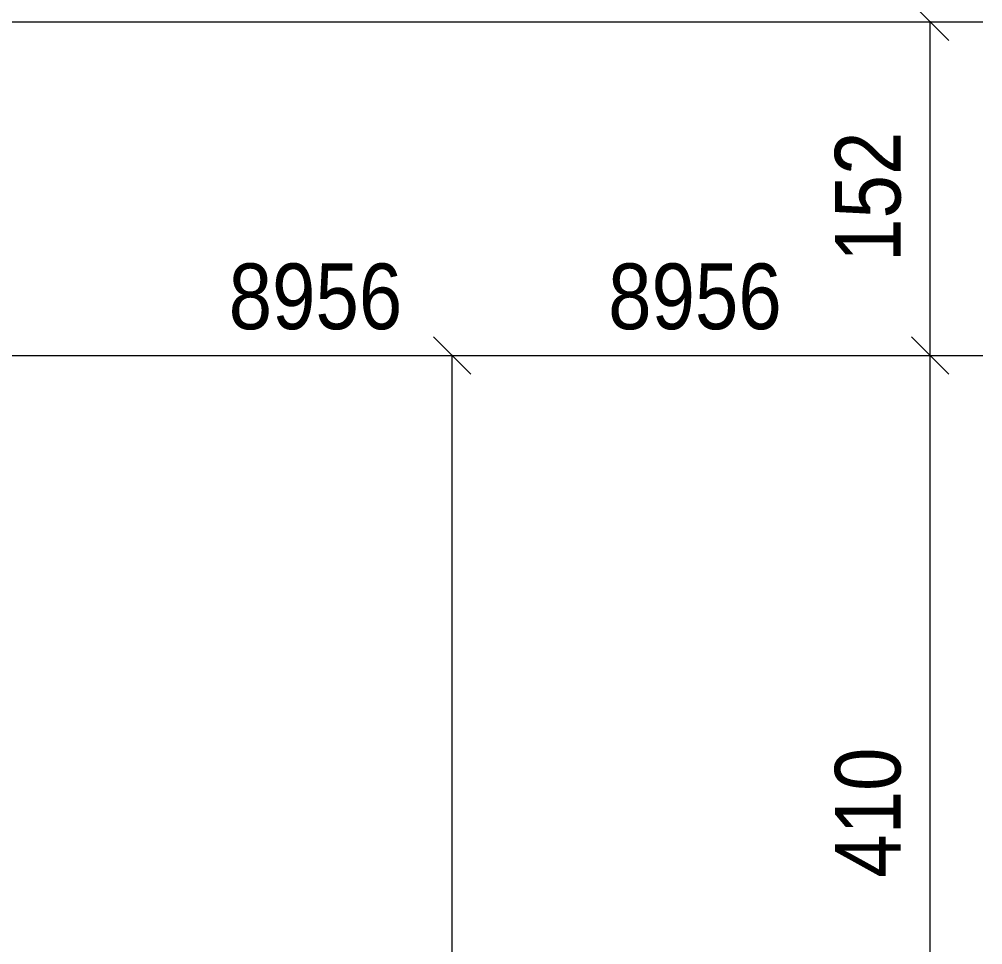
# Model space of a CAD drawing. Header units: millimetres. Extents: x 2 to 579, y 1 to 825.
# Drawn here: x 107.94 to 151.93, y 672.24 to 714.48 of the extents above; entities that cross this region are included whole.
import ezdxf

# ---------------------------------------------------------------- set-up
doc = ezdxf.new("R2010")
doc.units = ezdxf.units.MM
doc.linetypes.add('XKITLINE00', pattern=[0])
doc.layers.add('Dimensions', color=7, linetype='Continuous', lineweight=0)
doc.styles.add('ARIAL', font='ARIAL.TTF')

# ---------------------------------------------------------------- blocks, each defined once
blk = doc.blocks.new('*A118')
at = {"layer": 'Dimensions', "color": 7, "linetype": 'XKITLINE00', "lineweight": 0}
for p, q in [((148.677, 715.207), (150.374, 713.51)), ((86.525, 714.359), (151.925, 714.359)), ((149.525, 699.131), (149.525, 714.359)), ((148.677, 699.979), (150.374, 698.282)), ((100.525, 699.131), (151.925, 699.131))]:
    blk.add_line(p, q, dxfattribs=at)
at = {"layer": 'Dimensions', "color": 3}
for p in [(149.525, 714.359), (149.525, 699.131)]:
    blk.add_point(p, dxfattribs=at)
at = {"layer": 'Dimensions', "color": 3, "style": 'ARIAL', "width": 0.85}
blk.add_text('9108', height=3, dxfattribs=at).set_placement((139.325, 715.559))
blk.add_text('152', height=3, rotation=90.0002, dxfattribs=at).set_placement((148.175, 703.407))
blk = doc.blocks.new('*A149')
at = {"layer": 'Dimensions', "color": 7, "linetype": 'XKITLINE00', "lineweight": 0}
for p, q in [((148.677, 699.979), (150.374, 698.282)), ((100.525, 699.131), (151.925, 699.131)), ((149.525, 658.138), (149.525, 699.131))]:
    blk.add_line(p, q, dxfattribs=at)
at = {"layer": 'Dimensions', "color": 3}
blk.add_point((149.525, 699.131), dxfattribs=at)
at = {"layer": 'Dimensions', "color": 3, "style": 'ARIAL', "width": 0.85}
blk.add_text('8956', height=3, dxfattribs=at).set_placement((134.825, 700.331))
blk.add_text('410', height=3, rotation=90.0002, dxfattribs=at).set_placement((148.175, 675.297))
blk = doc.blocks.new('*A151')
at = {"layer": 'Dimensions', "color": 7, "linetype": 'XKITLINE00', "lineweight": 0}
for p, q in [((126.855, 699.979), (128.552, 698.282)), ((100.525, 699.131), (130.103, 699.131)), ((127.703, 364.732), (127.703, 699.131))]:
    blk.add_line(p, q, dxfattribs=at)
at = {"layer": 'Dimensions', "color": 3}
blk.add_point((127.703, 699.131), dxfattribs=at)
at = {"layer": 'Dimensions', "color": 3, "style": 'ARIAL', "width": 0.85}
blk.add_text('8956', height=3, dxfattribs=at).set_placement((117.503, 700.331))

msp = doc.modelspace()

# ---------------------------------------------------------------- block references
at = {"lineweight": 0}
for name in ['*A118', '*A151', '*A149']:
    msp.add_blockref(name, (0, 0), dxfattribs=at)

doc.saveas('drawing.dxf')
